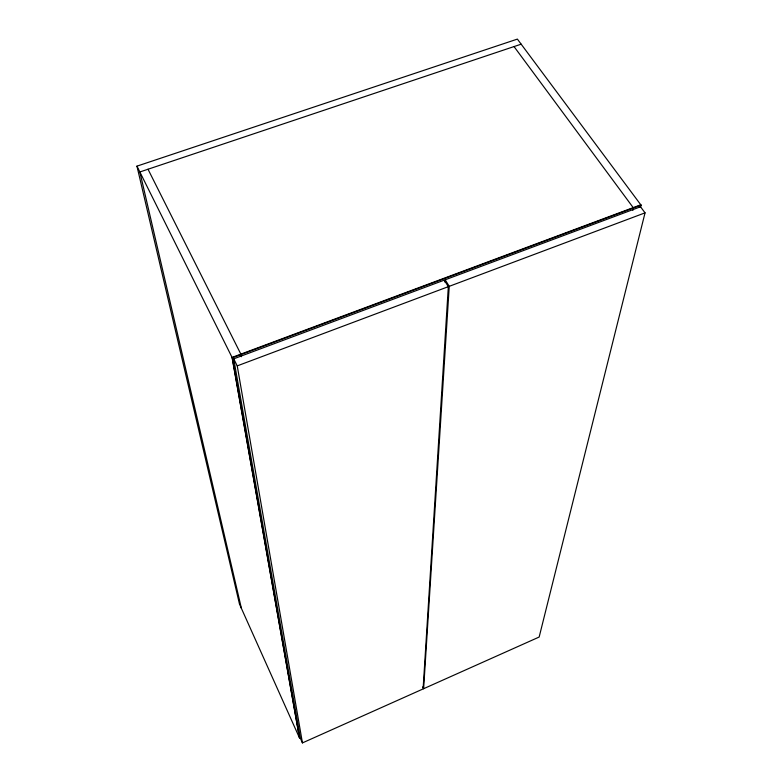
<?xml version="1.0" encoding="UTF-8"?>
<svg xmlns="http://www.w3.org/2000/svg" width="782" height="782" viewBox="0 0 782 782"><rect width="100%" height="100%" fill="white"/><g stroke="black" fill="none" stroke-linecap="round" stroke-linejoin="round"><path stroke-width="1.17" d="M445.036 282.234L445.183 279.8L640.526 206.78L645.042 212.851L539.16 637.037L423.629 688.707L422.71 686.889M448.33 286.671L423.101 688.942L302.438 742.9L300.317 738.169L233.73 358.83L444.274 280.132L448.33 286.671L237.239 365.878L302.438 742.9M423.629 688.707L449.239 286.329L445.183 279.8M632.873 210.338L633.44 207.963L514.028 46.568M640.204 207.171L640.781 204.796L232.059 357.423L299.447 737.827M640.448 207.504L641.035 205.128L517.381 39.1L136.958 166.146L239.488 604.085L299.565 738.091L232.254 357.814L136.958 166.146M449.239 286.329L645.042 212.851M232.254 357.814L641.035 205.128M521.164 44.183L139.851 171.972L241.394 608.318M148.013 169.235L241.052 354.52L241.423 356.7M233.73 358.83L237.239 365.878"/></g></svg>
